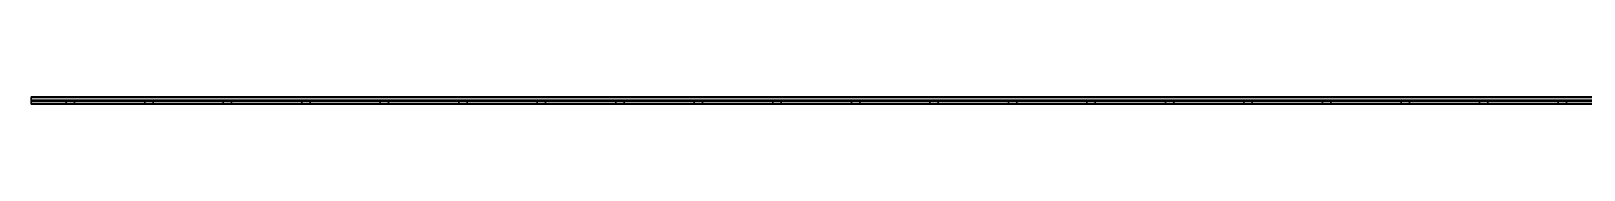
# Model space of a CAD drawing. Header units: millimetres. Extents: x -2000 to 0, y -2 to 2.
# Drawn here: x -2000 to -1011, y -2 to 2 of the extents above; entities that cross this region are included whole.
import ezdxf

# ---------------------------------------------------------------- set-up
doc = ezdxf.new("R2010")
doc.units = ezdxf.units.MM
doc.header["$MEASUREMENT"] = 0
doc.layers.add('2 Meter Open Rail', color=7, linetype='Continuous')

msp = doc.modelspace()

# ---------------------------------------------------------------- linework, layer by layer
at = {"layer": '2 Meter Open Rail', "lineweight": 30}
for p, q in [((-2000, 2.38, 19.94), (-2000, 2.38, 20.12)), ((-2000, 2.38, 20.12), (0, 2.38, 20.12)), ((-2000, 2.38, 19.94), (0, 2.38, 19.94)), ((-2000, 2.26, 20.41), (0, 2.26, 20.41)), ((-2000, 0, 19.53), (-2000, 1.97, 19.53)), ((-2000, 1.97, 19.53), (0, 1.97, 19.53)), ((-2000, 0.29, 22.38), (0, 0.29, 22.38)), ((-2000, 0, 0.41), (-2000, 0, 19.53)), ((-2000, 0, 19.53), (0, 0, 19.53)), ((-2000, 0, 19.53), (-2000, 0, 22.5)), ((-2000, -2.38, 11.33), (-2000, 0, 11.33)), ((-2000, 0, 0.41), (0, 0, 0.41)), ((-2000, -0.29, 22.38), (0, -0.29, 22.38)), ((-2000, -1.97), (-2000, -0.41)), ((-2000, -0.41), (0, -0.41)), ((-2000, -1.97), (0, -1.97)), ((-2000, -2.26, 20.41), (0, -2.26, 20.41)), ((-2000, -2.38, 20.12), (-2000, -2.38, 0.41)), ((-2000, -2.38, 0.41), (0, -2.38, 0.41)), ((-2000, -2.38, 20.12), (0, -2.38, 20.12)), ((-1977.65, 0, 6.4), (-1977.65, -2.38, 6.4)), ((-1977.65, 0, 13.1), (-1977.65, -2.38, 13.1)), ((-1972.35, 0, 6.4), (-1972.35, -2.38, 6.4)), ((-1972.35, 0, 13.1), (-1972.35, -2.38, 13.1)), ((-1927.65, 0, 6.4), (-1927.65, -2.38, 6.4)), ((-1927.65, 0, 13.1), (-1927.65, -2.38, 13.1)), ((-1922.35, 0, 6.4), (-1922.35, -2.38, 6.4)), ((-1922.35, 0, 13.1), (-1922.35, -2.38, 13.1)), ((-1877.65, 0, 6.4), (-1877.65, -2.38, 6.4)), ((-1877.65, 0, 13.1), (-1877.65, -2.38, 13.1)), ((-1872.35, 0, 6.4), (-1872.35, -2.38, 6.4)), ((-1872.35, 0, 13.1), (-1872.35, -2.38, 13.1)), ((-1827.65, 0, 6.4), (-1827.65, -2.38, 6.4)), ((-1827.65, 0, 13.1), (-1827.65, -2.38, 13.1)), ((-1822.35, 0, 6.4), (-1822.35, -2.38, 6.4)), ((-1822.35, 0, 13.1), (-1822.35, -2.38, 13.1)), ((-1777.65, 0, 6.4), (-1777.65, -2.38, 6.4)), ((-1777.65, 0, 13.1), (-1777.65, -2.38, 13.1)), ((-1772.35, 0, 6.4), (-1772.35, -2.38, 6.4)), ((-1772.35, 0, 13.1), (-1772.35, -2.38, 13.1)), ((-1727.65, 0, 6.4), (-1727.65, -2.38, 6.4)), ((-1727.65, 0, 13.1), (-1727.65, -2.38, 13.1)), ((-1722.35, 0, 6.4), (-1722.35, -2.38, 6.4)), ((-1722.35, 0, 13.1), (-1722.35, -2.38, 13.1)), ((-1677.65, 0, 6.4), (-1677.65, -2.38, 6.4)), ((-1677.65, 0, 13.1), (-1677.65, -2.38, 13.1)), ((-1672.35, 0, 6.4), (-1672.35, -2.38, 6.4)), ((-1672.35, 0, 13.1), (-1672.35, -2.38, 13.1)), ((-1627.65, 0, 6.4), (-1627.65, -2.38, 6.4)), ((-1627.65, 0, 13.1), (-1627.65, -2.38, 13.1)), ((-1622.35, 0, 6.4), (-1622.35, -2.38, 6.4)), ((-1622.35, 0, 13.1), (-1622.35, -2.38, 13.1)), ((-1577.65, 0, 6.4), (-1577.65, -2.38, 6.4)), ((-1577.65, 0, 13.1), (-1577.65, -2.38, 13.1)), ((-1572.35, 0, 6.4), (-1572.35, -2.38, 6.4)), ((-1572.35, 0, 13.1), (-1572.35, -2.38, 13.1)), ((-1527.65, 0, 6.4), (-1527.65, -2.38, 6.4)), ((-1527.65, 0, 13.1), (-1527.65, -2.38, 13.1)), ((-1522.35, 0, 6.4), (-1522.35, -2.38, 6.4)), ((-1522.35, 0, 13.1), (-1522.35, -2.38, 13.1)), ((-1477.65, 0, 6.4), (-1477.65, -2.38, 6.4)), ((-1477.65, 0, 13.1), (-1477.65, -2.38, 13.1)), ((-1472.35, 0, 6.4), (-1472.35, -2.38, 6.4)), ((-1472.35, 0, 13.1), (-1472.35, -2.38, 13.1)), ((-1427.65, 0, 6.4), (-1427.65, -2.38, 6.4)), ((-1427.65, 0, 13.1), (-1427.65, -2.38, 13.1)), ((-1422.35, 0, 6.4), (-1422.35, -2.38, 6.4)), ((-1422.35, 0, 13.1), (-1422.35, -2.38, 13.1)), ((-1377.65, 0, 6.4), (-1377.65, -2.38, 6.4)), ((-1377.65, 0, 13.1), (-1377.65, -2.38, 13.1)), ((-1372.35, 0, 6.4), (-1372.35, -2.38, 6.4)), ((-1372.35, 0, 13.1), (-1372.35, -2.38, 13.1)), ((-1327.65, 0, 6.4), (-1327.65, -2.38, 6.4)), ((-1327.65, 0, 13.1), (-1327.65, -2.38, 13.1)), ((-1322.35, 0, 6.4), (-1322.35, -2.38, 6.4)), ((-1322.35, 0, 13.1), (-1322.35, -2.38, 13.1)), ((-1277.65, 0, 6.4), (-1277.65, -2.38, 6.4)), ((-1277.65, 0, 13.1), (-1277.65, -2.38, 13.1)), ((-1272.35, 0, 6.4), (-1272.35, -2.38, 6.4)), ((-1272.35, 0, 13.1), (-1272.35, -2.38, 13.1)), ((-1227.65, 0, 6.4), (-1227.65, -2.38, 6.4)), ((-1227.65, 0, 13.1), (-1227.65, -2.38, 13.1)), ((-1222.35, 0, 6.4), (-1222.35, -2.38, 6.4)), ((-1222.35, 0, 13.1), (-1222.35, -2.38, 13.1)), ((-1177.65, 0, 6.4), (-1177.65, -2.38, 6.4)), ((-1177.65, 0, 13.1), (-1177.65, -2.38, 13.1)), ((-1172.35, 0, 6.4), (-1172.35, -2.38, 6.4)), ((-1172.35, 0, 13.1), (-1172.35, -2.38, 13.1)), ((-1127.65, 0, 6.4), (-1127.65, -2.38, 6.4)), ((-1127.65, 0, 13.1), (-1127.65, -2.38, 13.1)), ((-1122.35, 0, 6.4), (-1122.35, -2.38, 6.4)), ((-1122.35, 0, 13.1), (-1122.35, -2.38, 13.1)), ((-1077.65, 0, 6.4), (-1077.65, -2.38, 6.4)), ((-1077.65, 0, 13.1), (-1077.65, -2.38, 13.1)), ((-1072.35, 0, 6.4), (-1072.35, -2.38, 6.4)), ((-1072.35, 0, 13.1), (-1072.35, -2.38, 13.1)), ((-1027.65, 0, 6.4), (-1027.65, -2.38, 6.4)), ((-1027.65, 0, 13.1), (-1027.65, -2.38, 13.1)), ((-1022.35, 0, 6.4), (-1022.35, -2.38, 6.4)), ((-1022.35, 0, 13.1), (-1022.35, -2.38, 13.1))]:
    msp.add_line(p, q, dxfattribs=at)
at = {"layer": '2 Meter Open Rail', "lineweight": 30, "extrusion": (1, 0, 0)}
for points in [[(2.26, 20.41), (0.29, 22.38)], [(-0.29, 22.38), (-2.26, 20.41)]]:
    msp.add_lwpolyline(points, dxfattribs=at)
for centre, start, end in [((1.97, 19.94, -2000), 270, 360), ((1.97, 20.12, -2000), 0, 45), ((0, 22.09, -2000), 45, 135), ((-0.41, 0.41, -2000), 270, 0), ((-1.97, 0.41, -2000), 180, 270), ((-1.97, 20.12, -2000), 135, 180)]:
    msp.add_arc(centre, 0.406, start, end, dxfattribs=at)
at = {"layer": '2 Meter Open Rail', "lineweight": 30, "extrusion": (8.00292e-17, -1, 3.06386e-16)}
for points in [[(-1972.35, 0, 6.4), (-1972.35, 0, 8.64), (-1972.35, 0, 10.87), (-1972.35, 0, 13.1), (-1972.35, 0, 14.66), (-1973.45, 0, 15.75), (-1975, 0, 15.75), (-1976.55, 0, 15.75), (-1977.65, 0, 14.66), (-1977.65, 0, 13.1), (-1977.65, 0, 10.87), (-1977.65, 0, 8.64), (-1977.65, 0, 6.4), (-1977.65, 0, 4.85), (-1976.55, 0, 3.75), (-1975, 0, 3.75), (-1973.45, 0, 3.75), (-1972.35, 0, 4.85), (-1972.35, 0, 6.4)], [(-1872.35, 0, 6.4), (-1872.35, 0, 8.64), (-1872.35, 0, 10.87), (-1872.35, 0, 13.1), (-1872.35, 0, 14.66), (-1873.45, 0, 15.75), (-1875, 0, 15.75), (-1876.55, 0, 15.75), (-1877.65, 0, 14.66), (-1877.65, 0, 13.1), (-1877.65, 0, 10.87), (-1877.65, 0, 8.64), (-1877.65, 0, 6.4), (-1877.65, 0, 4.85), (-1876.55, 0, 3.75), (-1875, 0, 3.75), (-1873.45, 0, 3.75), (-1872.35, 0, 4.85), (-1872.35, 0, 6.4)], [(-1772.35, 0, 6.4), (-1772.35, 0, 8.64), (-1772.35, 0, 10.87), (-1772.35, 0, 13.1), (-1772.35, 0, 14.66), (-1773.45, 0, 15.75), (-1775, 0, 15.75), (-1776.55, 0, 15.75), (-1777.65, 0, 14.66), (-1777.65, 0, 13.1), (-1777.65, 0, 10.87), (-1777.65, 0, 8.64), (-1777.65, 0, 6.4), (-1777.65, 0, 4.85), (-1776.55, 0, 3.75), (-1775, 0, 3.75), (-1773.45, 0, 3.75), (-1772.35, 0, 4.85), (-1772.35, 0, 6.4)], [(-1572.35, 0, 6.4), (-1572.35, 0, 8.64), (-1572.35, 0, 10.87), (-1572.35, 0, 13.1), (-1572.35, 0, 14.66), (-1573.45, 0, 15.75), (-1575, 0, 15.75), (-1576.55, 0, 15.75), (-1577.65, 0, 14.66), (-1577.65, 0, 13.1), (-1577.65, 0, 10.87), (-1577.65, 0, 8.64), (-1577.65, 0, 6.4), (-1577.65, 0, 4.85), (-1576.55, 0, 3.75), (-1575, 0, 3.75), (-1573.45, 0, 3.75), (-1572.35, 0, 4.85), (-1572.35, 0, 6.4)], [(-1372.35, 0, 6.4), (-1372.35, 0, 8.64), (-1372.35, 0, 10.87), (-1372.35, 0, 13.1), (-1372.35, 0, 14.66), (-1373.45, 0, 15.75), (-1375, 0, 15.75), (-1376.55, 0, 15.75), (-1377.65, 0, 14.66), (-1377.65, 0, 13.1), (-1377.65, 0, 10.87), (-1377.65, 0, 8.64), (-1377.65, 0, 6.4), (-1377.65, 0, 4.85), (-1376.55, 0, 3.75), (-1375, 0, 3.75), (-1373.45, 0, 3.75), (-1372.35, 0, 4.85), (-1372.35, 0, 6.4)], [(-1272.35, 0, 6.4), (-1272.35, 0, 8.64), (-1272.35, 0, 10.87), (-1272.35, 0, 13.1), (-1272.35, 0, 14.66), (-1273.45, 0, 15.75), (-1275, 0, 15.75), (-1276.55, 0, 15.75), (-1277.65, 0, 14.66), (-1277.65, 0, 13.1), (-1277.65, 0, 10.87), (-1277.65, 0, 8.64), (-1277.65, 0, 6.4), (-1277.65, 0, 4.85), (-1276.55, 0, 3.75), (-1275, 0, 3.75), (-1273.45, 0, 3.75), (-1272.35, 0, 4.85), (-1272.35, 0, 6.4)], [(-1122.35, 0, 6.4), (-1122.35, 0, 8.64), (-1122.35, 0, 10.87), (-1122.35, 0, 13.1), (-1122.35, 0, 14.66), (-1123.45, 0, 15.75), (-1125, 0, 15.75), (-1126.55, 0, 15.75), (-1127.65, 0, 14.66), (-1127.65, 0, 13.1), (-1127.65, 0, 10.87), (-1127.65, 0, 8.64), (-1127.65, 0, 6.4), (-1127.65, 0, 4.85), (-1126.55, 0, 3.75), (-1125, 0, 3.75), (-1123.45, 0, 3.75), (-1122.35, 0, 4.85), (-1122.35, 0, 6.4)]]:
    msp.add_rational_spline(points, [1, 1, 1, 1, 0.804737854124, 0.804737854124, 1, 0.804737854124, 0.804737854124, 1, 1, 1, 1, 0.804737854124, 0.804737854124, 1, 0.804737854124, 0.804737854124, 1], degree=3, knots=[0, 0, 0, 0, 6.7, 6.7, 6.7, 10.861725, 10.861725, 10.861725, 15.02345, 15.02345, 15.02345, 21.72345, 21.72345, 21.72345, 25.885175, 25.885175, 25.885175, 30.0469, 30.0469, 30.0469, 30.0469], dxfattribs=at)
at = {"layer": '2 Meter Open Rail', "lineweight": 30, "extrusion": (0, 1, 0)}
msp.add_rational_spline([(-1972.35, -2.38, 6.4), (-1972.35, -2.38, 4.85), (-1973.45, -2.38, 3.75), (-1975, -2.38, 3.75), (-1976.55, -2.38, 3.75), (-1977.65, -2.38, 4.85), (-1977.65, -2.38, 6.4), (-1977.65, -2.38, 8.64), (-1977.65, -2.38, 10.87), (-1977.65, -2.38, 13.1), (-1977.65, -2.38, 14.66), (-1976.55, -2.38, 15.75), (-1975, -2.38, 15.75), (-1973.45, -2.38, 15.75), (-1972.35, -2.38, 14.66), (-1972.35, -2.38, 13.1), (-1972.35, -2.38, 10.87), (-1972.35, -2.38, 8.64), (-1972.35, -2.38, 6.4)], [1, 0.804737854124, 0.804737854124, 1, 0.804737854124, 0.804737854124, 1, 1, 1, 1, 0.804737854124, 0.804737854124, 1, 0.804737854124, 0.804737854124, 1, 1, 1, 1], degree=3, knots=[-4.161725, -4.161725, -4.161725, -4.161725, 0, 0, 0, 4.161725, 4.161725, 4.161725, 10.861725, 10.861725, 10.861725, 15.02345, 15.02345, 15.02345, 19.185175, 19.185175, 19.185175, 25.885175, 25.885175, 25.885175, 25.885175], dxfattribs=at)
at = {"layer": '2 Meter Open Rail', "lineweight": 30, "extrusion": (8.00292e-17, 1, -3.06386e-16)}
for points in [[(-1922.35, 0, 6.4), (-1922.35, 0, 8.64), (-1922.35, 0, 10.87), (-1922.35, 0, 13.1), (-1922.35, 0, 14.66), (-1923.45, 0, 15.75), (-1925, 0, 15.75), (-1926.55, 0, 15.75), (-1927.65, 0, 14.66), (-1927.65, 0, 13.1), (-1927.65, 0, 10.87), (-1927.65, 0, 8.64), (-1927.65, 0, 6.4), (-1927.65, 0, 4.85), (-1926.55, 0, 3.75), (-1925, 0, 3.75), (-1923.45, 0, 3.75), (-1922.35, 0, 4.85), (-1922.35, 0, 6.4)], [(-1472.35, 0, 6.4), (-1472.35, 0, 8.64), (-1472.35, 0, 10.87), (-1472.35, 0, 13.1), (-1472.35, 0, 14.66), (-1473.45, 0, 15.75), (-1475, 0, 15.75), (-1476.55, 0, 15.75), (-1477.65, 0, 14.66), (-1477.65, 0, 13.1), (-1477.65, 0, 10.87), (-1477.65, 0, 8.64), (-1477.65, 0, 6.4), (-1477.65, 0, 4.85), (-1476.55, 0, 3.75), (-1475, 0, 3.75), (-1473.45, 0, 3.75), (-1472.35, 0, 4.85), (-1472.35, 0, 6.4)], [(-1422.35, 0, 6.4), (-1422.35, 0, 8.64), (-1422.35, 0, 10.87), (-1422.35, 0, 13.1), (-1422.35, 0, 14.66), (-1423.45, 0, 15.75), (-1425, 0, 15.75), (-1426.55, 0, 15.75), (-1427.65, 0, 14.66), (-1427.65, 0, 13.1), (-1427.65, 0, 10.87), (-1427.65, 0, 8.64), (-1427.65, 0, 6.4), (-1427.65, 0, 4.85), (-1426.55, 0, 3.75), (-1425, 0, 3.75), (-1423.45, 0, 3.75), (-1422.35, 0, 4.85), (-1422.35, 0, 6.4)], [(-1222.35, 0, 6.4), (-1222.35, 0, 8.64), (-1222.35, 0, 10.87), (-1222.35, 0, 13.1), (-1222.35, 0, 14.66), (-1223.45, 0, 15.75), (-1225, 0, 15.75), (-1226.55, 0, 15.75), (-1227.65, 0, 14.66), (-1227.65, 0, 13.1), (-1227.65, 0, 10.87), (-1227.65, 0, 8.64), (-1227.65, 0, 6.4), (-1227.65, 0, 4.85), (-1226.55, 0, 3.75), (-1225, 0, 3.75), (-1223.45, 0, 3.75), (-1222.35, 0, 4.85), (-1222.35, 0, 6.4)], [(-1172.35, 0, 6.4), (-1172.35, 0, 8.64), (-1172.35, 0, 10.87), (-1172.35, 0, 13.1), (-1172.35, 0, 14.66), (-1173.45, 0, 15.75), (-1175, 0, 15.75), (-1176.55, 0, 15.75), (-1177.65, 0, 14.66), (-1177.65, 0, 13.1), (-1177.65, 0, 10.87), (-1177.65, 0, 8.64), (-1177.65, 0, 6.4), (-1177.65, 0, 4.85), (-1176.55, 0, 3.75), (-1175, 0, 3.75), (-1173.45, 0, 3.75), (-1172.35, 0, 4.85), (-1172.35, 0, 6.4)]]:
    msp.add_rational_spline(points, [1, 1, 1, 1, 0.804737854124, 0.804737854124, 1, 0.804737854124, 0.804737854124, 1, 1, 1, 1, 0.804737854124, 0.804737854124, 1, 0.804737854124, 0.804737854124, 1], degree=3, knots=[0, 0, 0, 0, 6.7, 6.7, 6.7, 10.861725, 10.861725, 10.861725, 15.02345, 15.02345, 15.02345, 21.72345, 21.72345, 21.72345, 25.885175, 25.885175, 25.885175, 30.0469, 30.0469, 30.0469, 30.0469], dxfattribs=at)
at = {"layer": '2 Meter Open Rail', "lineweight": 30, "extrusion": (-8.93634e-17, -1, 6.24547e-17)}
msp.add_rational_spline([(-1922.35, -2.38, 6.4), (-1922.35, -2.38, 4.85), (-1923.45, -2.38, 3.75), (-1925, -2.38, 3.75), (-1926.55, -2.38, 3.75), (-1927.65, -2.38, 4.85), (-1927.65, -2.38, 6.4), (-1927.65, -2.38, 8.64), (-1927.65, -2.38, 10.87), (-1927.65, -2.38, 13.1), (-1927.65, -2.38, 14.66), (-1926.55, -2.38, 15.75), (-1925, -2.38, 15.75), (-1923.45, -2.38, 15.75), (-1922.35, -2.38, 14.66), (-1922.35, -2.38, 13.1), (-1922.35, -2.38, 10.87), (-1922.35, -2.38, 8.64), (-1922.35, -2.38, 6.4)], [1, 0.804737854124, 0.804737854124, 1, 0.804737854124, 0.804737854124, 1, 1, 1, 1, 0.804737854124, 0.804737854124, 1, 0.804737854124, 0.804737854124, 1, 1, 1, 1], degree=3, knots=[-4.161725, -4.161725, -4.161725, -4.161725, 0, 0, 0, 4.161725, 4.161725, 4.161725, 10.861725, 10.861725, 10.861725, 15.02345, 15.02345, 15.02345, 19.185175, 19.185175, 19.185175, 25.885175, 25.885175, 25.885175, 25.885175], dxfattribs=at)
at = {"layer": '2 Meter Open Rail', "lineweight": 30, "extrusion": (-4.47494e-16, 1, 9.48958e-17)}
msp.add_rational_spline([(-1872.35, -2.38, 6.4), (-1872.35, -2.38, 4.85), (-1873.45, -2.38, 3.75), (-1875, -2.38, 3.75), (-1876.55, -2.38, 3.75), (-1877.65, -2.38, 4.85), (-1877.65, -2.38, 6.4), (-1877.65, -2.38, 8.64), (-1877.65, -2.38, 10.87), (-1877.65, -2.38, 13.1), (-1877.65, -2.38, 14.66), (-1876.55, -2.38, 15.75), (-1875, -2.38, 15.75), (-1873.45, -2.38, 15.75), (-1872.35, -2.38, 14.66), (-1872.35, -2.38, 13.1), (-1872.35, -2.38, 10.87), (-1872.35, -2.38, 8.64), (-1872.35, -2.38, 6.4)], [1, 0.804737854124, 0.804737854124, 1, 0.804737854124, 0.804737854124, 1, 1, 1, 1, 0.804737854124, 0.804737854124, 1, 0.804737854124, 0.804737854124, 1, 1, 1, 1], degree=3, knots=[-4.161725, -4.161725, -4.161725, -4.161725, 0, 0, 0, 4.161725, 4.161725, 4.161725, 10.861725, 10.861725, 10.861725, 15.02345, 15.02345, 15.02345, 19.185175, 19.185175, 19.185175, 25.885175, 25.885175, 25.885175, 25.885175], dxfattribs=at)
at = {"layer": '2 Meter Open Rail', "lineweight": 30, "extrusion": (8.29315e-17, 1, -3.17497e-16)}
for points in [[(-1822.35, 0, 6.4), (-1822.35, 0, 8.64), (-1822.35, 0, 10.87), (-1822.35, 0, 13.1), (-1822.35, 0, 14.66), (-1823.45, 0, 15.75), (-1825, 0, 15.75), (-1826.55, 0, 15.75), (-1827.65, 0, 14.66), (-1827.65, 0, 13.1), (-1827.65, 0, 10.87), (-1827.65, 0, 8.64), (-1827.65, 0, 6.4), (-1827.65, 0, 4.85), (-1826.55, 0, 3.75), (-1825, 0, 3.75), (-1823.45, 0, 3.75), (-1822.35, 0, 4.85), (-1822.35, 0, 6.4)], [(-1522.35, 0, 6.4), (-1522.35, 0, 8.64), (-1522.35, 0, 10.87), (-1522.35, 0, 13.1), (-1522.35, 0, 14.66), (-1523.45, 0, 15.75), (-1525, 0, 15.75), (-1526.55, 0, 15.75), (-1527.65, 0, 14.66), (-1527.65, 0, 13.1), (-1527.65, 0, 10.87), (-1527.65, 0, 8.64), (-1527.65, 0, 6.4), (-1527.65, 0, 4.85), (-1526.55, 0, 3.75), (-1525, 0, 3.75), (-1523.45, 0, 3.75), (-1522.35, 0, 4.85), (-1522.35, 0, 6.4)]]:
    msp.add_rational_spline(points, [1, 1, 1, 1, 0.804737854124, 0.804737854124, 1, 0.804737854124, 0.804737854124, 1, 1, 1, 1, 0.804737854124, 0.804737854124, 1, 0.804737854124, 0.804737854124, 1], degree=3, knots=[0, 0, 0, 0, 6.7, 6.7, 6.7, 10.861725, 10.861725, 10.861725, 15.02345, 15.02345, 15.02345, 21.72345, 21.72345, 21.72345, 25.885175, 25.885175, 25.885175, 30.0469, 30.0469, 30.0469, 30.0469], dxfattribs=at)
at = {"layer": '2 Meter Open Rail', "lineweight": 30, "extrusion": (-3.28117e-16, -1, -4.24456e-17)}
msp.add_rational_spline([(-1822.35, -2.38, 6.4), (-1822.35, -2.38, 4.85), (-1823.45, -2.38, 3.75), (-1825, -2.38, 3.75), (-1826.55, -2.38, 3.75), (-1827.65, -2.38, 4.85), (-1827.65, -2.38, 6.4), (-1827.65, -2.38, 8.64), (-1827.65, -2.38, 10.87), (-1827.65, -2.38, 13.1), (-1827.65, -2.38, 14.66), (-1826.55, -2.38, 15.75), (-1825, -2.38, 15.75), (-1823.45, -2.38, 15.75), (-1822.35, -2.38, 14.66), (-1822.35, -2.38, 13.1), (-1822.35, -2.38, 10.87), (-1822.35, -2.38, 8.64), (-1822.35, -2.38, 6.4)], [1, 0.804737854124, 0.804737854124, 1, 0.804737854124, 0.804737854124, 1, 1, 1, 1, 0.804737854124, 0.804737854124, 1, 0.804737854124, 0.804737854124, 1, 1, 1, 1], degree=3, knots=[-4.161725, -4.161725, -4.161725, -4.161725, 0, 0, 0, 4.161725, 4.161725, 4.161725, 10.861725, 10.861725, 10.861725, 15.02345, 15.02345, 15.02345, 19.185175, 19.185175, 19.185175, 25.885175, 25.885175, 25.885175, 25.885175], dxfattribs=at)
at = {"layer": '2 Meter Open Rail', "lineweight": 30, "extrusion": (-7.87415e-16, 1, 2.22045e-16)}
msp.add_rational_spline([(-1772.35, -2.38, 6.4), (-1772.35, -2.38, 4.85), (-1773.45, -2.38, 3.75), (-1775, -2.38, 3.75), (-1776.55, -2.38, 3.75), (-1777.65, -2.38, 4.85), (-1777.65, -2.38, 6.4), (-1777.65, -2.38, 8.64), (-1777.65, -2.38, 10.87), (-1777.65, -2.38, 13.1), (-1777.65, -2.38, 14.66), (-1776.55, -2.38, 15.75), (-1775, -2.38, 15.75), (-1773.45, -2.38, 15.75), (-1772.35, -2.38, 14.66), (-1772.35, -2.38, 13.1), (-1772.35, -2.38, 10.87), (-1772.35, -2.38, 8.64), (-1772.35, -2.38, 6.4)], [1, 0.804737854124, 0.804737854124, 1, 0.804737854124, 0.804737854124, 1, 1, 1, 1, 0.804737854124, 0.804737854124, 1, 0.804737854124, 0.804737854124, 1, 1, 1, 1], degree=3, knots=[-4.161725, -4.161725, -4.161725, -4.161725, 0, 0, 0, 4.161725, 4.161725, 4.161725, 10.861725, 10.861725, 10.861725, 15.02345, 15.02345, 15.02345, 19.185175, 19.185175, 19.185175, 25.885175, 25.885175, 25.885175, 25.885175], dxfattribs=at)
at = {"layer": '2 Meter Open Rail', "lineweight": 30, "extrusion": (7.7327e-17, -1, 2.96041e-16)}
for points in [[(-1722.35, 0, 6.4), (-1722.35, 0, 8.64), (-1722.35, 0, 10.87), (-1722.35, 0, 13.1), (-1722.35, 0, 14.66), (-1723.45, 0, 15.75), (-1725, 0, 15.75), (-1726.55, 0, 15.75), (-1727.65, 0, 14.66), (-1727.65, 0, 13.1), (-1727.65, 0, 10.87), (-1727.65, 0, 8.64), (-1727.65, 0, 6.4), (-1727.65, 0, 4.85), (-1726.55, 0, 3.75), (-1725, 0, 3.75), (-1723.45, 0, 3.75), (-1722.35, 0, 4.85), (-1722.35, 0, 6.4)], [(-1622.35, 0, 6.4), (-1622.35, 0, 8.64), (-1622.35, 0, 10.87), (-1622.35, 0, 13.1), (-1622.35, 0, 14.66), (-1623.45, 0, 15.75), (-1625, 0, 15.75), (-1626.55, 0, 15.75), (-1627.65, 0, 14.66), (-1627.65, 0, 13.1), (-1627.65, 0, 10.87), (-1627.65, 0, 8.64), (-1627.65, 0, 6.4), (-1627.65, 0, 4.85), (-1626.55, 0, 3.75), (-1625, 0, 3.75), (-1623.45, 0, 3.75), (-1622.35, 0, 4.85), (-1622.35, 0, 6.4)]]:
    msp.add_rational_spline(points, [1, 1, 1, 1, 0.804737854124, 0.804737854124, 1, 0.804737854124, 0.804737854124, 1, 1, 1, 1, 0.804737854124, 0.804737854124, 1, 0.804737854124, 0.804737854124, 1], degree=3, knots=[0, 0, 0, 0, 6.7, 6.7, 6.7, 10.861725, 10.861725, 10.861725, 15.02345, 15.02345, 15.02345, 21.72345, 21.72345, 21.72345, 25.885175, 25.885175, 25.885175, 30.0469, 30.0469, 30.0469, 30.0469], dxfattribs=at)
at = {"layer": '2 Meter Open Rail', "lineweight": 30, "extrusion": (-4.41427e-16, 1, -1.4803e-16)}
msp.add_rational_spline([(-1722.35, -2.38, 6.4), (-1722.35, -2.38, 4.85), (-1723.45, -2.38, 3.75), (-1725, -2.38, 3.75), (-1726.55, -2.38, 3.75), (-1727.65, -2.38, 4.85), (-1727.65, -2.38, 6.4), (-1727.65, -2.38, 8.64), (-1727.65, -2.38, 10.87), (-1727.65, -2.38, 13.1), (-1727.65, -2.38, 14.66), (-1726.55, -2.38, 15.75), (-1725, -2.38, 15.75), (-1723.45, -2.38, 15.75), (-1722.35, -2.38, 14.66), (-1722.35, -2.38, 13.1), (-1722.35, -2.38, 10.87), (-1722.35, -2.38, 8.64), (-1722.35, -2.38, 6.4)], [1, 0.804737854124, 0.804737854124, 1, 0.804737854124, 0.804737854124, 1, 1, 1, 1, 0.804737854124, 0.804737854124, 1, 0.804737854124, 0.804737854124, 1, 1, 1, 1], degree=3, knots=[-4.161725, -4.161725, -4.161725, -4.161725, 0, 0, 0, 4.161725, 4.161725, 4.161725, 10.861725, 10.861725, 10.861725, 15.02345, 15.02345, 15.02345, 19.185175, 19.185175, 19.185175, 25.885175, 25.885175, 25.885175, 25.885175], dxfattribs=at)
at = {"layer": '2 Meter Open Rail', "lineweight": 30, "extrusion": (1.86656e-16, -1, 2.96041e-16)}
msp.add_rational_spline([(-1672.35, 0, 6.4), (-1672.35, 0, 8.64), (-1672.35, 0, 10.87), (-1672.35, 0, 13.1), (-1672.35, 0, 14.66), (-1673.45, 0, 15.75), (-1675, 0, 15.75), (-1676.55, 0, 15.75), (-1677.65, 0, 14.66), (-1677.65, 0, 13.1), (-1677.65, 0, 10.87), (-1677.65, 0, 8.64), (-1677.65, 0, 6.4), (-1677.65, 0, 4.85), (-1676.55, 0, 3.75), (-1675, 0, 3.75), (-1673.45, 0, 3.75), (-1672.35, 0, 4.85), (-1672.35, 0, 6.4)], [1, 1, 1, 1, 0.804737854124, 0.804737854124, 1, 0.804737854124, 0.804737854124, 1, 1, 1, 1, 0.804737854124, 0.804737854124, 1, 0.804737854124, 0.804737854124, 1], degree=3, knots=[0, 0, 0, 0, 6.7, 6.7, 6.7, 10.861725, 10.861725, 10.861725, 15.02345, 15.02345, 15.02345, 21.72345, 21.72345, 21.72345, 25.885175, 25.885175, 25.885175, 30.0469, 30.0469, 30.0469, 30.0469], dxfattribs=at)
at = {"layer": '2 Meter Open Rail', "lineweight": 30, "extrusion": (-4.53344e-16, 1, -1.1729e-16)}
msp.add_rational_spline([(-1672.35, -2.38, 6.4), (-1672.35, -2.38, 4.85), (-1673.45, -2.38, 3.75), (-1675, -2.38, 3.75), (-1676.55, -2.38, 3.75), (-1677.65, -2.38, 4.85), (-1677.65, -2.38, 6.4), (-1677.65, -2.38, 8.64), (-1677.65, -2.38, 10.87), (-1677.65, -2.38, 13.1), (-1677.65, -2.38, 14.66), (-1676.55, -2.38, 15.75), (-1675, -2.38, 15.75), (-1673.45, -2.38, 15.75), (-1672.35, -2.38, 14.66), (-1672.35, -2.38, 13.1), (-1672.35, -2.38, 10.87), (-1672.35, -2.38, 8.64), (-1672.35, -2.38, 6.4)], [1, 0.804737854124, 0.804737854124, 1, 0.804737854124, 0.804737854124, 1, 1, 1, 1, 0.804737854124, 0.804737854124, 1, 0.804737854124, 0.804737854124, 1, 1, 1, 1], degree=3, knots=[-4.161725, -4.161725, -4.161725, -4.161725, 0, 0, 0, 4.161725, 4.161725, 4.161725, 10.861725, 10.861725, 10.861725, 15.02345, 15.02345, 15.02345, 19.185175, 19.185175, 19.185175, 25.885175, 25.885175, 25.885175, 25.885175], dxfattribs=at)
at = {"layer": '2 Meter Open Rail', "lineweight": 30, "extrusion": (1.86784e-17, 1, 3.33067e-16)}
msp.add_rational_spline([(-1622.35, -2.38, 6.4), (-1622.35, -2.38, 4.85), (-1623.45, -2.38, 3.75), (-1625, -2.38, 3.75), (-1626.55, -2.38, 3.75), (-1627.65, -2.38, 4.85), (-1627.65, -2.38, 6.4), (-1627.65, -2.38, 8.64), (-1627.65, -2.38, 10.87), (-1627.65, -2.38, 13.1), (-1627.65, -2.38, 14.66), (-1626.55, -2.38, 15.75), (-1625, -2.38, 15.75), (-1623.45, -2.38, 15.75), (-1622.35, -2.38, 14.66), (-1622.35, -2.38, 13.1), (-1622.35, -2.38, 10.87), (-1622.35, -2.38, 8.64), (-1622.35, -2.38, 6.4)], [1, 0.804737854124, 0.804737854124, 1, 0.804737854124, 0.804737854124, 1, 1, 1, 1, 0.804737854124, 0.804737854124, 1, 0.804737854124, 0.804737854124, 1, 1, 1, 1], degree=3, knots=[-4.161725, -4.161725, -4.161725, -4.161725, 0, 0, 0, 4.161725, 4.161725, 4.161725, 10.861725, 10.861725, 10.861725, 15.02345, 15.02345, 15.02345, 19.185175, 19.185175, 19.185175, 25.885175, 25.885175, 25.885175, 25.885175], dxfattribs=at)
at = {"layer": '2 Meter Open Rail', "lineweight": 30, "extrusion": (-1.00045e-17, -1, -3.83016e-17)}
for points in [[(-1572.35, -2.38, 6.4), (-1572.35, -2.38, 4.85), (-1573.45, -2.38, 3.75), (-1575, -2.38, 3.75), (-1576.55, -2.38, 3.75), (-1577.65, -2.38, 4.85), (-1577.65, -2.38, 6.4), (-1577.65, -2.38, 8.64), (-1577.65, -2.38, 10.87), (-1577.65, -2.38, 13.1), (-1577.65, -2.38, 14.66), (-1576.55, -2.38, 15.75), (-1575, -2.38, 15.75), (-1573.45, -2.38, 15.75), (-1572.35, -2.38, 14.66), (-1572.35, -2.38, 13.1), (-1572.35, -2.38, 10.87), (-1572.35, -2.38, 8.64), (-1572.35, -2.38, 6.4)], [(-1522.35, -2.38, 6.4), (-1522.35, -2.38, 4.85), (-1523.45, -2.38, 3.75), (-1525, -2.38, 3.75), (-1526.55, -2.38, 3.75), (-1527.65, -2.38, 4.85), (-1527.65, -2.38, 6.4), (-1527.65, -2.38, 8.64), (-1527.65, -2.38, 10.87), (-1527.65, -2.38, 13.1), (-1527.65, -2.38, 14.66), (-1526.55, -2.38, 15.75), (-1525, -2.38, 15.75), (-1523.45, -2.38, 15.75), (-1522.35, -2.38, 14.66), (-1522.35, -2.38, 13.1), (-1522.35, -2.38, 10.87), (-1522.35, -2.38, 8.64), (-1522.35, -2.38, 6.4)]]:
    msp.add_rational_spline(points, [1, 0.804737854124, 0.804737854124, 1, 0.804737854124, 0.804737854124, 1, 1, 1, 1, 0.804737854124, 0.804737854124, 1, 0.804737854124, 0.804737854124, 1, 1, 1, 1], degree=3, knots=[-4.161725, -4.161725, -4.161725, -4.161725, 0, 0, 0, 4.161725, 4.161725, 4.161725, 10.861725, 10.861725, 10.861725, 15.02345, 15.02345, 15.02345, 19.185175, 19.185175, 19.185175, 25.885175, 25.885175, 25.885175, 25.885175], dxfattribs=at)
at = {"layer": '2 Meter Open Rail', "lineweight": 30, "extrusion": (2.0874e-16, 1, 1.00045e-17)}
msp.add_rational_spline([(-1472.35, -2.38, 6.4), (-1472.35, -2.38, 4.85), (-1473.45, -2.38, 3.75), (-1475, -2.38, 3.75), (-1476.55, -2.38, 3.75), (-1477.65, -2.38, 4.85), (-1477.65, -2.38, 6.4), (-1477.65, -2.38, 8.64), (-1477.65, -2.38, 10.87), (-1477.65, -2.38, 13.1), (-1477.65, -2.38, 14.66), (-1476.55, -2.38, 15.75), (-1475, -2.38, 15.75), (-1473.45, -2.38, 15.75), (-1472.35, -2.38, 14.66), (-1472.35, -2.38, 13.1), (-1472.35, -2.38, 10.87), (-1472.35, -2.38, 8.64), (-1472.35, -2.38, 6.4)], [1, 0.804737854124, 0.804737854124, 1, 0.804737854124, 0.804737854124, 1, 1, 1, 1, 0.804737854124, 0.804737854124, 1, 0.804737854124, 0.804737854124, 1, 1, 1, 1], degree=3, knots=[-4.161725, -4.161725, -4.161725, -4.161725, 0, 0, 0, 4.161725, 4.161725, 4.161725, 10.861725, 10.861725, 10.861725, 15.02345, 15.02345, 15.02345, 19.185175, 19.185175, 19.185175, 25.885175, 25.885175, 25.885175, 25.885175], dxfattribs=at)
at = {"layer": '2 Meter Open Rail', "lineweight": 30, "extrusion": (1.78727e-16, -1, -1.24909e-16)}
msp.add_rational_spline([(-1422.35, -2.38, 6.4), (-1422.35, -2.38, 4.85), (-1423.45, -2.38, 3.75), (-1425, -2.38, 3.75), (-1426.55, -2.38, 3.75), (-1427.65, -2.38, 4.85), (-1427.65, -2.38, 6.4), (-1427.65, -2.38, 8.64), (-1427.65, -2.38, 10.87), (-1427.65, -2.38, 13.1), (-1427.65, -2.38, 14.66), (-1426.55, -2.38, 15.75), (-1425, -2.38, 15.75), (-1423.45, -2.38, 15.75), (-1422.35, -2.38, 14.66), (-1422.35, -2.38, 13.1), (-1422.35, -2.38, 10.87), (-1422.35, -2.38, 8.64), (-1422.35, -2.38, 6.4)], [1, 0.804737854124, 0.804737854124, 1, 0.804737854124, 0.804737854124, 1, 1, 1, 1, 0.804737854124, 0.804737854124, 1, 0.804737854124, 0.804737854124, 1, 1, 1, 1], degree=3, knots=[-4.161725, -4.161725, -4.161725, -4.161725, 0, 0, 0, 4.161725, 4.161725, 4.161725, 10.861725, 10.861725, 10.861725, 15.02345, 15.02345, 15.02345, 19.185175, 19.185175, 19.185175, 25.885175, 25.885175, 25.885175, 25.885175], dxfattribs=at)
at = {"layer": '2 Meter Open Rail', "lineweight": 30, "extrusion": (-3.70407e-16, 1, 2.00227e-16)}
msp.add_rational_spline([(-1372.35, -2.38, 6.4), (-1372.35, -2.38, 4.85), (-1373.45, -2.38, 3.75), (-1375, -2.38, 3.75), (-1376.55, -2.38, 3.75), (-1377.65, -2.38, 4.85), (-1377.65, -2.38, 6.4), (-1377.65, -2.38, 8.64), (-1377.65, -2.38, 10.87), (-1377.65, -2.38, 13.1), (-1377.65, -2.38, 14.66), (-1376.55, -2.38, 15.75), (-1375, -2.38, 15.75), (-1373.45, -2.38, 15.75), (-1372.35, -2.38, 14.66), (-1372.35, -2.38, 13.1), (-1372.35, -2.38, 10.87), (-1372.35, -2.38, 8.64), (-1372.35, -2.38, 6.4)], [1, 0.804737854124, 0.804737854124, 1, 0.804737854124, 0.804737854124, 1, 1, 1, 1, 0.804737854124, 0.804737854124, 1, 0.804737854124, 0.804737854124, 1, 1, 1, 1], degree=3, knots=[-4.161725, -4.161725, -4.161725, -4.161725, 0, 0, 0, 4.161725, 4.161725, 4.161725, 10.861725, 10.861725, 10.861725, 15.02345, 15.02345, 15.02345, 19.185175, 19.185175, 19.185175, 25.885175, 25.885175, 25.885175, 25.885175], dxfattribs=at)
at = {"layer": '2 Meter Open Rail', "lineweight": 30, "extrusion": (-8.29315e-17, -1, 3.17497e-16)}
for points in [[(-1322.35, 0, 6.4), (-1322.35, 0, 8.64), (-1322.35, 0, 10.87), (-1322.35, 0, 13.1), (-1322.35, 0, 14.66), (-1323.45, 0, 15.75), (-1325, 0, 15.75), (-1326.55, 0, 15.75), (-1327.65, 0, 14.66), (-1327.65, 0, 13.1), (-1327.65, 0, 10.87), (-1327.65, 0, 8.64), (-1327.65, 0, 6.4), (-1327.65, 0, 4.85), (-1326.55, 0, 3.75), (-1325, 0, 3.75), (-1323.45, 0, 3.75), (-1322.35, 0, 4.85), (-1322.35, 0, 6.4)], [(-1072.35, 0, 6.4), (-1072.35, 0, 8.64), (-1072.35, 0, 10.87), (-1072.35, 0, 13.1), (-1072.35, 0, 14.66), (-1073.45, 0, 15.75), (-1075, 0, 15.75), (-1076.55, 0, 15.75), (-1077.65, 0, 14.66), (-1077.65, 0, 13.1), (-1077.65, 0, 10.87), (-1077.65, 0, 8.64), (-1077.65, 0, 6.4), (-1077.65, 0, 4.85), (-1076.55, 0, 3.75), (-1075, 0, 3.75), (-1073.45, 0, 3.75), (-1072.35, 0, 4.85), (-1072.35, 0, 6.4)]]:
    msp.add_rational_spline(points, [1, 1, 1, 1, 0.804737854124, 0.804737854124, 1, 0.804737854124, 0.804737854124, 1, 1, 1, 1, 0.804737854124, 0.804737854124, 1, 0.804737854124, 0.804737854124, 1], degree=3, knots=[0, 0, 0, 0, 6.7, 6.7, 6.7, 10.861725, 10.861725, 10.861725, 15.02345, 15.02345, 15.02345, 21.72345, 21.72345, 21.72345, 25.885175, 25.885175, 25.885175, 30.0469, 30.0469, 30.0469, 30.0469], dxfattribs=at)
at = {"layer": '2 Meter Open Rail', "lineweight": 30, "extrusion": (-1.9333e-17, 1, 7.40149e-17)}
msp.add_rational_spline([(-1322.35, -2.38, 6.4), (-1322.35, -2.38, 4.85), (-1323.45, -2.38, 3.75), (-1325, -2.38, 3.75), (-1326.55, -2.38, 3.75), (-1327.65, -2.38, 4.85), (-1327.65, -2.38, 6.4), (-1327.65, -2.38, 8.64), (-1327.65, -2.38, 10.87), (-1327.65, -2.38, 13.1), (-1327.65, -2.38, 14.66), (-1326.55, -2.38, 15.75), (-1325, -2.38, 15.75), (-1323.45, -2.38, 15.75), (-1322.35, -2.38, 14.66), (-1322.35, -2.38, 13.1), (-1322.35, -2.38, 10.87), (-1322.35, -2.38, 8.64), (-1322.35, -2.38, 6.4)], [1, 0.804737854124, 0.804737854124, 1, 0.804737854124, 0.804737854124, 1, 1, 1, 1, 0.804737854124, 0.804737854124, 1, 0.804737854124, 0.804737854124, 1, 1, 1, 1], degree=3, knots=[-4.161725, -4.161725, -4.161725, -4.161725, 0, 0, 0, 4.161725, 4.161725, 4.161725, 10.861725, 10.861725, 10.861725, 15.02345, 15.02345, 15.02345, 19.185175, 19.185175, 19.185175, 25.885175, 25.885175, 25.885175, 25.885175], dxfattribs=at)
at = {"layer": '2 Meter Open Rail', "lineweight": 30, "extrusion": (4.14683e-17, -1, 1.58759e-16)}
msp.add_rational_spline([(-1272.35, -2.38, 6.4), (-1272.35, -2.38, 4.85), (-1273.45, -2.38, 3.75), (-1275, -2.38, 3.75), (-1276.55, -2.38, 3.75), (-1277.65, -2.38, 4.85), (-1277.65, -2.38, 6.4), (-1277.65, -2.38, 8.64), (-1277.65, -2.38, 10.87), (-1277.65, -2.38, 13.1), (-1277.65, -2.38, 14.66), (-1276.55, -2.38, 15.75), (-1275, -2.38, 15.75), (-1273.45, -2.38, 15.75), (-1272.35, -2.38, 14.66), (-1272.35, -2.38, 13.1), (-1272.35, -2.38, 10.87), (-1272.35, -2.38, 8.64), (-1272.35, -2.38, 6.4)], [1, 0.804737854124, 0.804737854124, 1, 0.804737854124, 0.804737854124, 1, 1, 1, 1, 0.804737854124, 0.804737854124, 1, 0.804737854124, 0.804737854124, 1, 1, 1, 1], degree=3, knots=[-4.161725, -4.161725, -4.161725, -4.161725, 0, 0, 0, 4.161725, 4.161725, 4.161725, 10.861725, 10.861725, 10.861725, 15.02345, 15.02345, 15.02345, 19.185175, 19.185175, 19.185175, 25.885175, 25.885175, 25.885175, 25.885175], dxfattribs=at)
at = {"layer": '2 Meter Open Rail', "lineweight": 30, "extrusion": (5.02743e-16, 1, 0)}
msp.add_rational_spline([(-1222.35, -2.38, 6.4), (-1222.35, -2.38, 4.85), (-1223.45, -2.38, 3.75), (-1225, -2.38, 3.75), (-1226.55, -2.38, 3.75), (-1227.65, -2.38, 4.85), (-1227.65, -2.38, 6.4), (-1227.65, -2.38, 8.64), (-1227.65, -2.38, 10.87), (-1227.65, -2.38, 13.1), (-1227.65, -2.38, 14.66), (-1226.55, -2.38, 15.75), (-1225, -2.38, 15.75), (-1223.45, -2.38, 15.75), (-1222.35, -2.38, 14.66), (-1222.35, -2.38, 13.1), (-1222.35, -2.38, 10.87), (-1222.35, -2.38, 8.64), (-1222.35, -2.38, 6.4)], [1, 0.804737854124, 0.804737854124, 1, 0.804737854124, 0.804737854124, 1, 1, 1, 1, 0.804737854124, 0.804737854124, 1, 0.804737854124, 0.804737854124, 1, 1, 1, 1], degree=3, knots=[-4.161725, -4.161725, -4.161725, -4.161725, 0, 0, 0, 4.161725, 4.161725, 4.161725, 10.861725, 10.861725, 10.861725, 15.02345, 15.02345, 15.02345, 19.185175, 19.185175, 19.185175, 25.885175, 25.885175, 25.885175, 25.885175], dxfattribs=at)
at = {"layer": '2 Meter Open Rail', "lineweight": 30, "extrusion": (-1.19377e-16, 1, 5.24502e-17)}
msp.add_rational_spline([(-1172.35, -2.38, 6.4), (-1172.35, -2.38, 4.85), (-1173.45, -2.38, 3.75), (-1175, -2.38, 3.75), (-1176.55, -2.38, 3.75), (-1177.65, -2.38, 4.85), (-1177.65, -2.38, 6.4), (-1177.65, -2.38, 8.64), (-1177.65, -2.38, 10.87), (-1177.65, -2.38, 13.1), (-1177.65, -2.38, 14.66), (-1176.55, -2.38, 15.75), (-1175, -2.38, 15.75), (-1173.45, -2.38, 15.75), (-1172.35, -2.38, 14.66), (-1172.35, -2.38, 13.1), (-1172.35, -2.38, 10.87), (-1172.35, -2.38, 8.64), (-1172.35, -2.38, 6.4)], [1, 0.804737854124, 0.804737854124, 1, 0.804737854124, 0.804737854124, 1, 1, 1, 1, 0.804737854124, 0.804737854124, 1, 0.804737854124, 0.804737854124, 1, 1, 1, 1], degree=3, knots=[-4.161725, -4.161725, -4.161725, -4.161725, 0, 0, 0, 4.161725, 4.161725, 4.161725, 10.861725, 10.861725, 10.861725, 15.02345, 15.02345, 15.02345, 19.185175, 19.185175, 19.185175, 25.885175, 25.885175, 25.885175, 25.885175], dxfattribs=at)
at = {"layer": '2 Meter Open Rail', "lineweight": 30, "extrusion": (1.88731e-16, 1, 8.66078e-17)}
msp.add_rational_spline([(-1122.35, -2.38, 6.4), (-1122.35, -2.38, 4.85), (-1123.45, -2.38, 3.75), (-1125, -2.38, 3.75), (-1126.55, -2.38, 3.75), (-1127.65, -2.38, 4.85), (-1127.65, -2.38, 6.4), (-1127.65, -2.38, 8.64), (-1127.65, -2.38, 10.87), (-1127.65, -2.38, 13.1), (-1127.65, -2.38, 14.66), (-1126.55, -2.38, 15.75), (-1125, -2.38, 15.75), (-1123.45, -2.38, 15.75), (-1122.35, -2.38, 14.66), (-1122.35, -2.38, 13.1), (-1122.35, -2.38, 10.87), (-1122.35, -2.38, 8.64), (-1122.35, -2.38, 6.4)], [1, 0.804737854124, 0.804737854124, 1, 0.804737854124, 0.804737854124, 1, 1, 1, 1, 0.804737854124, 0.804737854124, 1, 0.804737854124, 0.804737854124, 1, 1, 1, 1], degree=3, knots=[-4.161725, -4.161725, -4.161725, -4.161725, 0, 0, 0, 4.161725, 4.161725, 4.161725, 10.861725, 10.861725, 10.861725, 15.02345, 15.02345, 15.02345, 19.185175, 19.185175, 19.185175, 25.885175, 25.885175, 25.885175, 25.885175], dxfattribs=at)
at = {"layer": '2 Meter Open Rail', "lineweight": 30, "extrusion": (2.00346e-16, 1, 1.85037e-16)}
msp.add_rational_spline([(-1072.35, -2.38, 6.4), (-1072.35, -2.38, 4.85), (-1073.45, -2.38, 3.75), (-1075, -2.38, 3.75), (-1076.55, -2.38, 3.75), (-1077.65, -2.38, 4.85), (-1077.65, -2.38, 6.4), (-1077.65, -2.38, 8.64), (-1077.65, -2.38, 10.87), (-1077.65, -2.38, 13.1), (-1077.65, -2.38, 14.66), (-1076.55, -2.38, 15.75), (-1075, -2.38, 15.75), (-1073.45, -2.38, 15.75), (-1072.35, -2.38, 14.66), (-1072.35, -2.38, 13.1), (-1072.35, -2.38, 10.87), (-1072.35, -2.38, 8.64), (-1072.35, -2.38, 6.4)], [1, 0.804737854124, 0.804737854124, 1, 0.804737854124, 0.804737854124, 1, 1, 1, 1, 0.804737854124, 0.804737854124, 1, 0.804737854124, 0.804737854124, 1, 1, 1, 1], degree=3, knots=[-4.161725, -4.161725, -4.161725, -4.161725, 0, 0, 0, 4.161725, 4.161725, 4.161725, 10.861725, 10.861725, 10.861725, 15.02345, 15.02345, 15.02345, 19.185175, 19.185175, 19.185175, 25.885175, 25.885175, 25.885175, 25.885175], dxfattribs=at)
at = {"layer": '2 Meter Open Rail', "lineweight": 30, "extrusion": (-7.7327e-17, -1, 2.96041e-16)}
msp.add_rational_spline([(-1022.35, 0, 6.4), (-1022.35, 0, 8.64), (-1022.35, 0, 10.87), (-1022.35, 0, 13.1), (-1022.35, 0, 14.66), (-1023.45, 0, 15.75), (-1025, 0, 15.75), (-1026.55, 0, 15.75), (-1027.65, 0, 14.66), (-1027.65, 0, 13.1), (-1027.65, 0, 10.87), (-1027.65, 0, 8.64), (-1027.65, 0, 6.4), (-1027.65, 0, 4.85), (-1026.55, 0, 3.75), (-1025, 0, 3.75), (-1023.45, 0, 3.75), (-1022.35, 0, 4.85), (-1022.35, 0, 6.4)], [1, 1, 1, 1, 0.804737854124, 0.804737854124, 1, 0.804737854124, 0.804737854124, 1, 1, 1, 1, 0.804737854124, 0.804737854124, 1, 0.804737854124, 0.804737854124, 1], degree=3, knots=[0, 0, 0, 0, 6.7, 6.7, 6.7, 10.861725, 10.861725, 10.861725, 15.02345, 15.02345, 15.02345, 21.72345, 21.72345, 21.72345, 25.885175, 25.885175, 25.885175, 30.0469, 30.0469, 30.0469, 30.0469], dxfattribs=at)
at = {"layer": '2 Meter Open Rail', "lineweight": 30, "extrusion": (1.98736e-16, -1, -4.83062e-17)}
msp.add_rational_spline([(-1022.35, -2.38, 6.4), (-1022.35, -2.38, 4.85), (-1023.45, -2.38, 3.75), (-1025, -2.38, 3.75), (-1026.55, -2.38, 3.75), (-1027.65, -2.38, 4.85), (-1027.65, -2.38, 6.4), (-1027.65, -2.38, 8.64), (-1027.65, -2.38, 10.87), (-1027.65, -2.38, 13.1), (-1027.65, -2.38, 14.66), (-1026.55, -2.38, 15.75), (-1025, -2.38, 15.75), (-1023.45, -2.38, 15.75), (-1022.35, -2.38, 14.66), (-1022.35, -2.38, 13.1), (-1022.35, -2.38, 10.87), (-1022.35, -2.38, 8.64), (-1022.35, -2.38, 6.4)], [1, 0.804737854124, 0.804737854124, 1, 0.804737854124, 0.804737854124, 1, 1, 1, 1, 0.804737854124, 0.804737854124, 1, 0.804737854124, 0.804737854124, 1, 1, 1, 1], degree=3, knots=[-4.161725, -4.161725, -4.161725, -4.161725, 0, 0, 0, 4.161725, 4.161725, 4.161725, 10.861725, 10.861725, 10.861725, 15.02345, 15.02345, 15.02345, 19.185175, 19.185175, 19.185175, 25.885175, 25.885175, 25.885175, 25.885175], dxfattribs=at)

doc.saveas('drawing.dxf')
